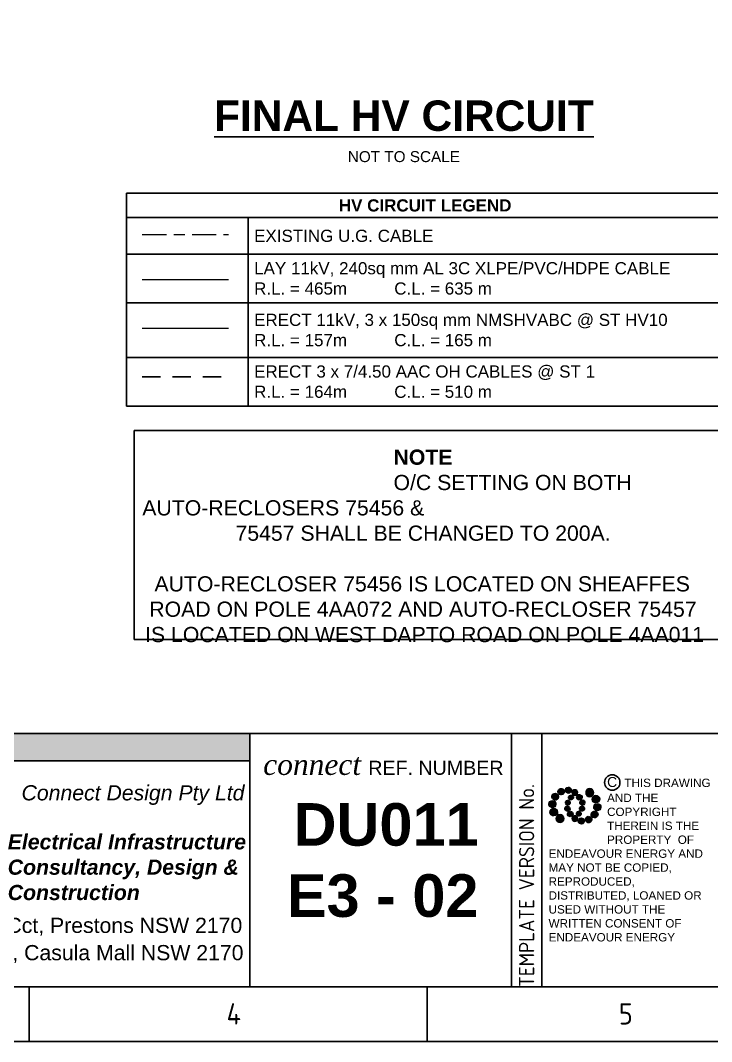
# Paper-space layout 'SHEET 3' of a CAD drawing. Header units: metres, sheet in millimetres. Extents: x -19 to 814, y -3 to 583.
# Drawn here: x 199.4 to 313.1, y -3 to 164.9 of the extents above; entities that cross this region are included whole.
import ezdxf
from ezdxf import colors
from ezdxf.entities.mleader import LeaderData, LeaderLine
from ezdxf.enums import TextEntityAlignment as Align
from ezdxf.math import Vec2, Vec3

# ---------------------------------------------------------------- set-up
doc = ezdxf.new("R2010")
doc.units = ezdxf.units.M
doc.linetypes.add('Cable Exist UG', pattern=[8.2, 4, -1.2, 1.8, -1.2])
doc.linetypes.add('Dash', pattern=[5, 3, -2])
for name, color, linetype in [('_User Miscellaneous1', 7, 'Continuous'), ('_User_HV_Exist', 7, 'Continuous'), ('_User_LV_Exist', 7, 'Continuous'), ('Mains_HV_NEW_U72', 7, 'Continuous'), ('Notes', 7, 'Continuous'), ('OH_Details_SP_MISC', 7, 'Continuous')]:
    doc.layers.add(name, color=color, linetype=linetype)
doc.styles.add('AR09pt', font='arial.ttf', dxfattribs={"height": 2.3115})
doc.styles.add('ARIAL', font='arial.ttf', dxfattribs={"height": 2})
doc.styles.add('ARIALBOLD', font='arialbd.ttf')
doc.styles.add('iecARIAL', font='arial.ttf', dxfattribs={"height": 2})
doc.styles.add('iecISOCP', font='isocp.shx')
doc.styles.get("Standard").update_dxf_attribs({"font": 'arial.ttf'})
doc.styles.add('TNRI14pt', font='timesi.ttf', dxfattribs={"height": 3.4292})
doc.linetypes.add('Cable 1', pattern='A,7,-3,["//",Standard,S=1.5,R=0,X=-2.1,Y=-0.7],-0.001', length=10.001)
doc.linetypes.add('Cable New UG', pattern='A,7,-0.25,["x",Standard,S=2,R=0,X=0.2,Y=-0.8],-2.1', length=9.35)
doc.linetypes.add('IE Trench HV', pattern='A,7,-0.2,["/",Standard,S=3,R=0,X=0.6,Y=-1.4],-2.5', length=9.7)

# ---------------------------------------------------------------- blocks, each defined once
blk = doc.blocks.new('EE_LOGO_SMALL')
at = {"layer": 'Notes'}
h = blk.add_hatch(color=256, dxfattribs=at)
edge = h.paths.add_edge_path()
edge.add_spline(control_points=[(-6.81, 4.47), (-7.42, 4.82), (-8.21, 4.62), (-8.57, 4), (-8.92, 3.39), (-8.72, 2.6), (-8.1, 2.25), (-7.49, 1.89), (-6.7, 2.09), (-6.34, 2.71), (-5.98, 3.32), (-6.19, 4.11), (-6.81, 4.47)], knot_values=[0, 0, 0, 0, 1, 1, 1, 2, 2, 2, 3, 3, 3, 4, 4, 4, 4], degree=3, periodic=0)
h = blk.add_hatch(color=256, dxfattribs=at)
edge = h.paths.add_edge_path()
edge.add_spline(control_points=[(-4.19, 5.89), (-4.56, 6.46), (-5.32, 6.62), (-5.88, 6.26), (-6.45, 5.89), (-6.61, 5.13), (-6.25, 4.56), (-5.88, 4), (-5.13, 3.83), (-4.56, 4.2), (-3.99, 4.56), (-3.82, 5.32), (-4.19, 5.89)], knot_values=[0, 0, 0, 0, 1, 1, 1, 2, 2, 2, 3, 3, 3, 4, 4, 4, 4], degree=3, periodic=0)
h = blk.add_hatch(color=256, dxfattribs=at)
edge = h.paths.add_edge_path()
edge.add_spline(control_points=[(-1.35, 5.88), (-1.41, 6.52), (-1.98, 6.98), (-2.62, 6.92), (-3.26, 6.85), (-3.72, 6.28), (-3.66, 5.65), (-3.6, 5.01), (-3.03, 4.54), (-2.39, 4.61), (-1.75, 4.67), (-1.28, 5.24), (-1.35, 5.88)], knot_values=[0, 0, 0, 0, 1, 1, 1, 2, 2, 2, 3, 3, 3, 4, 4, 4, 4], degree=3, periodic=0)
h = blk.add_hatch(color=256, dxfattribs=at)
edge = h.paths.add_edge_path()
edge.add_spline(control_points=[(1.01, 4.87), (1.01, 4.27), (0.53, 3.79), (-0.07, 3.79), (-0.67, 3.79), (-1.16, 4.27), (-1.16, 4.87), (-1.16, 5.47), (-0.67, 5.96), (-0.07, 5.96), (0.53, 5.96), (1.01, 5.47), (1.01, 4.87)], knot_values=[0, 0, 0, 0, 1, 1, 1, 2, 2, 2, 3, 3, 3, 4, 4, 4, 4], degree=3, periodic=0)
edge = h.paths.add_edge_path()
edge.add_spline(control_points=[(-1.36, 3.98), (-1.87, 4.09), (-2.38, 3.77), (-2.49, 3.26), (-2.6, 2.75), (-2.27, 2.24), (-1.76, 2.13), (-1.25, 2.02), (-0.75, 2.35), (-0.64, 2.86), (-0.53, 3.37), (-0.85, 3.87), (-1.36, 3.98)], knot_values=[0, 0, 0, 0, 1, 1, 1, 2, 2, 2, 3, 3, 3, 4, 4, 4, 4], degree=3, periodic=0)
h = blk.add_hatch(color=256, dxfattribs=at)
edge = h.paths.add_edge_path()
edge.add_spline(control_points=[(2.33, 2.37), (2.77, 2.76), (2.8, 3.42), (2.42, 3.85), (2.03, 4.29), (1.37, 4.32), (0.94, 3.94), (0.51, 3.55), (0.47, 2.89), (0.85, 2.46), (1.24, 2.03), (1.9, 1.99), (2.33, 2.37)], knot_values=[0, 0, 0, 0, 1, 1, 1, 2, 2, 2, 3, 3, 3, 4, 4, 4, 4], degree=3, periodic=0)
edge = h.paths.add_edge_path()
edge.add_spline(control_points=[(1.01, 4.87), (1.01, 4.27), (0.53, 3.79), (-0.07, 3.79), (-0.67, 3.79), (-1.16, 4.27), (-1.16, 4.87), (-1.16, 5.47), (-0.67, 5.96), (-0.07, 5.96), (0.53, 5.96), (1.01, 5.47), (1.01, 4.87)], knot_values=[0, 0, 0, 0, 1, 1, 1, 2, 2, 2, 3, 3, 3, 4, 4, 4, 4], degree=3, periodic=0)
h = blk.add_hatch(color=256, dxfattribs=at)
edge = h.paths.add_edge_path()
edge.add_spline(control_points=[(1.01, 4.87), (1.01, 4.27), (0.53, 3.79), (-0.07, 3.79), (-0.67, 3.79), (-1.16, 4.27), (-1.16, 4.87), (-1.16, 5.47), (-0.67, 5.96), (-0.07, 5.96), (0.53, 5.96), (1.01, 5.47), (1.01, 4.87)], knot_values=[0, 0, 0, 0, 1, 1, 1, 2, 2, 2, 3, 3, 3, 4, 4, 4, 4], degree=3, periodic=0)
edge = h.paths.add_edge_path(flags=16)
edge.add_spline(control_points=[(1.01, 4.87), (1.01, 4.27), (0.53, 3.79), (-0.07, 3.79), (-0.67, 3.79), (-1.16, 4.27), (-1.16, 4.87), (-1.16, 5.47), (-0.67, 5.96), (-0.07, 5.96), (0.53, 5.96), (1.01, 5.47), (1.01, 4.87)], knot_values=[0, 0, 0, 0, 1, 1, 1, 2, 2, 2, 3, 3, 3, 4, 4, 4, 4], degree=3, periodic=0)
h = blk.add_hatch(color=256, dxfattribs=at)
edge = h.paths.add_edge_path()
edge.add_spline(control_points=[(6.99, 4.87), (6.99, 4.04), (6.32, 3.36), (5.48, 3.36), (4.65, 3.36), (3.97, 4.04), (3.97, 4.87), (3.97, 5.71), (4.65, 6.38), (5.48, 6.38), (6.32, 6.38), (6.99, 5.71), (6.99, 4.87)], knot_values=[0, 0, 0, 0, 1, 1, 1, 2, 2, 2, 3, 3, 3, 4, 4, 4, 4], degree=3, periodic=0)
h = blk.add_hatch(color=256, dxfattribs=at)
edge = h.paths.add_edge_path()
edge.add_spline(control_points=[(8.37, 1.14), (9.1, 1.46), (9.42, 2.3), (9.11, 3.02), (8.79, 3.74), (7.95, 4.07), (7.23, 3.75), (6.51, 3.43), (6.18, 2.59), (6.49, 1.87), (6.81, 1.15), (7.65, 0.82), (8.37, 1.14)], knot_values=[0, 0, 0, 0, 1, 1, 1, 2, 2, 2, 3, 3, 3, 4, 4, 4, 4], degree=3, periodic=0)
h = blk.add_hatch(color=256, dxfattribs=at)
edge = h.paths.add_edge_path()
edge.add_spline(control_points=[(-8.41, 1.95), (-9.16, 1.99), (-9.8, 1.42), (-9.84, 0.67), (-9.89, -0.07), (-9.31, -0.71), (-8.56, -0.75), (-7.82, -0.8), (-7.18, -0.23), (-7.14, 0.52), (-7.09, 1.27), (-7.66, 1.91), (-8.41, 1.95)], knot_values=[0, 0, 0, 0, 1, 1, 1, 2, 2, 2, 3, 3, 3, 4, 4, 4, 4], degree=3, periodic=0)
h = blk.add_hatch(color=256, dxfattribs=at)
edge = h.paths.add_edge_path()
edge.add_spline(control_points=[(-2.5, 2.07), (-3.02, 2.18), (-3.52, 1.86), (-3.63, 1.35), (-3.74, 0.84), (-3.41, 0.33), (-2.91, 0.22), (-2.39, 0.11), (-1.89, 0.43), (-1.78, 0.95), (-1.67, 1.46), (-1.99, 1.96), (-2.5, 2.07)], knot_values=[0, 0, 0, 0, 1, 1, 1, 2, 2, 2, 3, 3, 3, 4, 4, 4, 4], degree=3, periodic=0)
h = blk.add_hatch(color=256, dxfattribs=at)
edge = h.paths.add_edge_path()
edge.add_spline(control_points=[(2.98, 0.19), (3.52, 0.33), (3.83, 0.88), (3.69, 1.41), (3.55, 1.94), (3.01, 2.26), (2.48, 2.12), (1.95, 1.98), (1.63, 1.43), (1.77, 0.9), (1.91, 0.37), (2.45, 0.05), (2.98, 0.19)], knot_values=[0, 0, 0, 0, 1, 1, 1, 2, 2, 2, 3, 3, 3, 4, 4, 4, 4], degree=3, periodic=0)
h = blk.add_hatch(color=256, dxfattribs=at)
edge = h.paths.add_edge_path()
edge.add_spline(control_points=[(8.27, -1.91), (9.01, -1.95), (9.65, -1.38), (9.69, -0.63), (9.74, 0.12), (9.17, 0.75), (8.42, 0.8), (7.67, 0.84), (7.03, 0.27), (6.99, -0.48), (6.95, -1.22), (7.52, -1.87), (8.27, -1.91)], knot_values=[0, 0, 0, 0, 1, 1, 1, 2, 2, 2, 3, 3, 3, 4, 4, 4, 4], degree=3, periodic=0)
h = blk.add_hatch(color=256, dxfattribs=at)
edge = h.paths.add_edge_path()
edge.add_spline(control_points=[(-8.52, -1.1), (-9.24, -1.42), (-9.57, -2.26), (-9.25, -2.98), (-8.94, -3.7), (-8.09, -4.03), (-7.37, -3.71), (-6.65, -3.39), (-6.33, -2.55), (-6.64, -1.83), (-6.96, -1.11), (-7.8, -0.78), (-8.52, -1.1)], knot_values=[0, 0, 0, 0, 1, 1, 1, 2, 2, 2, 3, 3, 3, 4, 4, 4, 4], degree=3, periodic=0)
h = blk.add_hatch(color=256, dxfattribs=at)
edge = h.paths.add_edge_path()
edge.add_spline(control_points=[(-7.14, -4.83), (-7.14, -4), (-6.46, -3.32), (-5.63, -3.32), (-4.8, -3.32), (-4.12, -4), (-4.12, -4.83), (-4.12, -5.67), (-4.8, -6.34), (-5.63, -6.34), (-6.46, -6.34), (-7.14, -5.67), (-7.14, -4.83)], knot_values=[0, 0, 0, 0, 1, 1, 1, 2, 2, 2, 3, 3, 3, 4, 4, 4, 4], degree=3, periodic=0)
h = blk.add_hatch(color=256, dxfattribs=at)
edge = h.paths.add_edge_path()
edge.add_spline(control_points=[(-3.13, -0.15), (-3.66, -0.29), (-3.98, -0.84), (-3.84, -1.37), (-3.7, -1.9), (-3.15, -2.22), (-2.62, -2.08), (-2.09, -1.94), (-1.78, -1.39), (-1.91, -0.86), (-2.06, -0.33), (-2.6, -0.01), (-3.13, -0.15)], knot_values=[0, 0, 0, 0, 1, 1, 1, 2, 2, 2, 3, 3, 3, 4, 4, 4, 4], degree=3, periodic=0)
h = blk.add_hatch(color=256, dxfattribs=at)
edge = h.paths.add_edge_path()
edge.add_spline(control_points=[(-2.48, -2.33), (-2.91, -2.72), (-2.95, -3.38), (-2.56, -3.81), (-2.18, -4.24), (-1.52, -4.28), (-1.08, -3.9), (-0.65, -3.51), (-0.62, -2.85), (-1, -2.42), (-1.39, -1.98), (-2.05, -1.95), (-2.48, -2.33)], knot_values=[0, 0, 0, 0, 1, 1, 1, 2, 2, 2, 3, 3, 3, 4, 4, 4, 4], degree=3, periodic=0)
h = blk.add_hatch(color=256, dxfattribs=at)
edge = h.paths.add_edge_path()
edge.add_spline(control_points=[(-1.16, -4.83), (-1.16, -4.23), (-0.67, -3.74), (-0.07, -3.74), (0.53, -3.74), (1.01, -4.23), (1.01, -4.83), (1.01, -5.43), (0.53, -5.92), (-0.07, -5.92), (-0.67, -5.92), (-1.16, -5.43), (-1.16, -4.83)], knot_values=[0, 0, 0, 0, 1, 1, 1, 2, 2, 2, 3, 3, 3, 4, 4, 4, 4], degree=3, periodic=0)
h = blk.add_hatch(color=256, dxfattribs=at)
edge = h.paths.add_edge_path()
edge.add_spline(control_points=[(1.22, -3.94), (1.73, -4.05), (2.23, -3.73), (2.34, -3.22), (2.45, -2.71), (2.13, -2.2), (1.62, -2.09), (1.11, -1.98), (0.6, -2.3), (0.49, -2.81), (0.38, -3.32), (0.71, -3.83), (1.22, -3.94)], knot_values=[0, 0, 0, 0, 1, 1, 1, 2, 2, 2, 3, 3, 3, 4, 4, 4, 4], degree=3, periodic=0)
h = blk.add_hatch(color=256, dxfattribs=at)
edge = h.paths.add_edge_path()
edge.add_spline(control_points=[(2.36, -2.03), (2.87, -2.14), (3.37, -1.81), (3.48, -1.3), (3.59, -0.79), (3.27, -0.29), (2.76, -0.18), (2.25, -0.07), (1.74, -0.39), (1.63, -0.9), (1.52, -1.41), (1.85, -1.92), (2.36, -2.03)], knot_values=[0, 0, 0, 0, 1, 1, 1, 2, 2, 2, 3, 3, 3, 4, 4, 4, 4], degree=3, periodic=0)
h = blk.add_hatch(color=256, dxfattribs=at)
edge = h.paths.add_edge_path()
edge.add_spline(control_points=[(4.05, -5.84), (4.41, -6.41), (5.17, -6.58), (5.73, -6.21), (6.3, -5.85), (6.46, -5.09), (6.1, -4.52), (5.73, -3.95), (4.98, -3.79), (4.41, -4.16), (3.84, -4.52), (3.68, -5.28), (4.05, -5.84)], knot_values=[0, 0, 0, 0, 1, 1, 1, 2, 2, 2, 3, 3, 3, 4, 4, 4, 4], degree=3, periodic=0)
h = blk.add_hatch(color=256, dxfattribs=at)
edge = h.paths.add_edge_path()
edge.add_spline(control_points=[(6.66, -4.43), (7.27, -4.78), (8.06, -4.58), (8.42, -3.96), (8.78, -3.35), (8.57, -2.56), (7.96, -2.2), (7.34, -1.84), (6.55, -2.05), (6.2, -2.66), (5.84, -3.28), (6.04, -4.07), (6.66, -4.43)], knot_values=[0, 0, 0, 0, 1, 1, 1, 2, 2, 2, 3, 3, 3, 4, 4, 4, 4], degree=3, periodic=0)
h = blk.add_hatch(color=256, dxfattribs=at)
edge = h.paths.add_edge_path()
edge.add_spline(control_points=[(1.2, -5.84), (1.27, -6.47), (1.84, -6.94), (2.47, -6.87), (3.11, -6.81), (3.58, -6.24), (3.51, -5.6), (3.45, -4.96), (2.88, -4.5), (2.24, -4.56), (1.6, -4.63), (1.13, -5.2), (1.2, -5.84)], knot_values=[0, 0, 0, 0, 1, 1, 1, 2, 2, 2, 3, 3, 3, 4, 4, 4, 4], degree=3, periodic=0)
at = {"layer": 'Notes', "lineweight": 0}
for points in [[(1.85, 2.13), (1.85, 2.13)], [(-1.99, -2.08), (-1.99, -2.08)]]:
    blk.add_lwpolyline(points, dxfattribs=at)
for points in [[(-6.81, 4.47), (-7.42, 4.82), (-8.21, 4.62), (-8.57, 4), (-8.92, 3.39), (-8.72, 2.6), (-8.1, 2.25), (-7.49, 1.89), (-6.7, 2.09), (-6.34, 2.71), (-5.98, 3.32), (-6.19, 4.11), (-6.81, 4.47)], [(-4.19, 5.89), (-4.56, 6.46), (-5.32, 6.62), (-5.88, 6.26), (-6.45, 5.89), (-6.61, 5.13), (-6.25, 4.56), (-5.88, 4), (-5.13, 3.83), (-4.56, 4.2), (-3.99, 4.56), (-3.82, 5.32), (-4.19, 5.89)], [(-1.35, 5.88), (-1.41, 6.52), (-1.98, 6.98), (-2.62, 6.92), (-3.26, 6.85), (-3.72, 6.28), (-3.66, 5.65), (-3.6, 5.01), (-3.03, 4.54), (-2.39, 4.61), (-1.75, 4.67), (-1.28, 5.24), (-1.35, 5.88)], [(-1.36, 3.98), (-1.87, 4.09), (-2.38, 3.77), (-2.49, 3.26), (-2.6, 2.75), (-2.27, 2.24), (-1.76, 2.13), (-1.25, 2.02), (-0.75, 2.35), (-0.64, 2.86), (-0.53, 3.37), (-0.85, 3.87), (-1.36, 3.98)], [(1.01, 4.87), (1.01, 4.27), (0.53, 3.79), (-0.07, 3.79), (-0.67, 3.79), (-1.16, 4.27), (-1.16, 4.87), (-1.16, 5.47), (-0.67, 5.96), (-0.07, 5.96), (0.53, 5.96), (1.01, 5.47), (1.01, 4.87)], [(1.01, 4.87), (1.01, 4.27), (0.53, 3.79), (-0.07, 3.79), (-0.67, 3.79), (-1.16, 4.27), (-1.16, 4.87), (-1.16, 5.47), (-0.67, 5.96), (-0.07, 5.96), (0.53, 5.96), (1.01, 5.47), (1.01, 4.87)], [(2.33, 2.37), (2.77, 2.76), (2.8, 3.42), (2.42, 3.85), (2.03, 4.29), (1.37, 4.32), (0.94, 3.94), (0.51, 3.55), (0.47, 2.89), (0.85, 2.46), (1.24, 2.03), (1.9, 1.99), (2.33, 2.37)], [(6.99, 4.87), (6.99, 4.04), (6.32, 3.36), (5.48, 3.36), (4.65, 3.36), (3.97, 4.04), (3.97, 4.87), (3.97, 5.71), (4.65, 6.38), (5.48, 6.38), (6.32, 6.38), (6.99, 5.71), (6.99, 4.87)], [(8.37, 1.14), (9.1, 1.46), (9.42, 2.3), (9.11, 3.02), (8.79, 3.74), (7.95, 4.07), (7.23, 3.75), (6.51, 3.43), (6.18, 2.59), (6.49, 1.87), (6.81, 1.15), (7.65, 0.82), (8.37, 1.14)], [(-8.41, 1.95), (-9.16, 1.99), (-9.8, 1.42), (-9.84, 0.67), (-9.89, -0.07), (-9.31, -0.71), (-8.56, -0.75), (-7.82, -0.8), (-7.18, -0.23), (-7.14, 0.52), (-7.09, 1.27), (-7.66, 1.91), (-8.41, 1.95)], [(-2.5, 2.07), (-3.02, 2.18), (-3.52, 1.86), (-3.63, 1.35), (-3.74, 0.84), (-3.41, 0.33), (-2.91, 0.22), (-2.39, 0.11), (-1.89, 0.43), (-1.78, 0.95), (-1.67, 1.46), (-1.99, 1.96), (-2.5, 2.07)], [(2.98, 0.19), (3.52, 0.33), (3.83, 0.88), (3.69, 1.41), (3.55, 1.94), (3.01, 2.26), (2.48, 2.12), (1.95, 1.98), (1.63, 1.43), (1.77, 0.9), (1.91, 0.37), (2.45, 0.05), (2.98, 0.19)], [(8.27, -1.91), (9.01, -1.95), (9.65, -1.38), (9.69, -0.63), (9.74, 0.12), (9.17, 0.75), (8.42, 0.8), (7.67, 0.84), (7.03, 0.27), (6.99, -0.48), (6.95, -1.22), (7.52, -1.87), (8.27, -1.91)], [(-8.52, -1.1), (-9.24, -1.42), (-9.57, -2.26), (-9.25, -2.98), (-8.94, -3.7), (-8.09, -4.03), (-7.37, -3.71), (-6.65, -3.39), (-6.33, -2.55), (-6.64, -1.83), (-6.96, -1.11), (-7.8, -0.78), (-8.52, -1.1)], [(-7.14, -4.83), (-7.14, -4), (-6.46, -3.32), (-5.63, -3.32), (-4.8, -3.32), (-4.12, -4), (-4.12, -4.83), (-4.12, -5.67), (-4.8, -6.34), (-5.63, -6.34), (-6.46, -6.34), (-7.14, -5.67), (-7.14, -4.83)], [(-3.13, -0.15), (-3.66, -0.29), (-3.98, -0.84), (-3.84, -1.37), (-3.7, -1.9), (-3.15, -2.22), (-2.62, -2.08), (-2.09, -1.94), (-1.78, -1.39), (-1.91, -0.86), (-2.06, -0.33), (-2.6, -0.01), (-3.13, -0.15)], [(-2.48, -2.33), (-2.91, -2.72), (-2.95, -3.38), (-2.56, -3.81), (-2.18, -4.24), (-1.52, -4.28), (-1.08, -3.9), (-0.65, -3.51), (-0.62, -2.85), (-1, -2.42), (-1.39, -1.98), (-2.05, -1.95), (-2.48, -2.33)], [(-1.16, -4.83), (-1.16, -4.23), (-0.67, -3.74), (-0.07, -3.74), (0.53, -3.74), (1.01, -4.23), (1.01, -4.83), (1.01, -5.43), (0.53, -5.92), (-0.07, -5.92), (-0.67, -5.92), (-1.16, -5.43), (-1.16, -4.83)], [(1.22, -3.94), (1.73, -4.05), (2.23, -3.73), (2.34, -3.22), (2.45, -2.71), (2.13, -2.2), (1.62, -2.09), (1.11, -1.98), (0.6, -2.3), (0.49, -2.81), (0.38, -3.32), (0.71, -3.83), (1.22, -3.94)], [(2.36, -2.03), (2.87, -2.14), (3.37, -1.81), (3.48, -1.3), (3.59, -0.79), (3.27, -0.29), (2.76, -0.18), (2.25, -0.07), (1.74, -0.39), (1.63, -0.9), (1.52, -1.41), (1.85, -1.92), (2.36, -2.03)], [(4.05, -5.84), (4.41, -6.41), (5.17, -6.58), (5.73, -6.21), (6.3, -5.85), (6.46, -5.09), (6.1, -4.52), (5.73, -3.95), (4.98, -3.79), (4.41, -4.16), (3.84, -4.52), (3.68, -5.28), (4.05, -5.84)], [(6.66, -4.43), (7.27, -4.78), (8.06, -4.58), (8.42, -3.96), (8.78, -3.35), (8.57, -2.56), (7.96, -2.2), (7.34, -1.84), (6.55, -2.05), (6.2, -2.66), (5.84, -3.28), (6.04, -4.07), (6.66, -4.43)], [(1.2, -5.84), (1.27, -6.47), (1.84, -6.94), (2.47, -6.87), (3.11, -6.81), (3.58, -6.24), (3.51, -5.6), (3.45, -4.96), (2.88, -4.5), (2.24, -4.56), (1.6, -4.63), (1.13, -5.2), (1.2, -5.84)]]:
    blk.add_open_spline(points, degree=3, knots=[0, 0, 0, 0, 1, 1, 1, 2, 2, 2, 3, 3, 3, 4, 4, 4, 4], dxfattribs=at)
blk = doc.blocks.new('EE_COPYRIGHT_A1')
at = {"layer": 'Notes'}
blk.add_circle((9.53, -0.82), 1.15, dxfattribs=at)
at = {"xscale": 0.4, "yscale": 0.4, "zscale": 0.4}
blk.add_blockref('EE_LOGO_SMALL', (3.96, -4.29), dxfattribs=at)
at = {"layer": 'Notes', "insert": (0, 0), "char_height": 1.25, "width": 24.1208, "attachment_point": 1, "style": 'ARIAL'}
blk.add_mtext('\\pt8.75;               ^I{\\H1.2x;C } THIS DRAWING\\P\\pi-8.75,l8.75,t8.75,20;       ^IAND THE ^I\\P\\pi0,t8.75;COPYRIGHT\\P\\pi-8.75,t1.25,8.75;^I^ITHEREIN IS THE PROPERTY  OF \\P\\pi0,l0,t1.25;ENDEAVOUR ENERGY AND MAY NOT BE COPIED, REPRODUCED, DISTRIBUTED, LOANED OR USED WITHOUT THE WRITTEN CONSENT OF ENDEAVOUR ENERGY', dxfattribs=at)
blk = doc.blocks.new('A$C43F67C48')
at = {"layer": '_User Miscellaneous1'}
h = blk.add_hatch(color=16, dxfattribs=at)
h.dxf.hatch_style = 1
h.paths.add_polyline_path([(0, 0), (0, -4.5), (104.34, -4.5), (104.34, 0)])
h.paths.add_polyline_path([(4.39, -10.85), (10.45, -10.85), (7.42, -5.6)])
h.paths.add_polyline_path([(4.39, -10.85), (1.36, -16.1), (7.42, -16.1)])
h.paths.add_polyline_path([(10.45, -10.85), (7.42, -16.1), (13.48, -16.1)])
at = {"layer": '_User Miscellaneous1', "linetype": 'ByBlock'}
for points in [[(104.34, -4.5), (0, -4.5), (0, 0), (104.34, 0)], [(104.34, -41.65), (0, -41.65), (0, 0), (104.34, 0)]]:
    blk.add_lwpolyline(points, close=True, dxfattribs=at)
at = {"layer": '_User Miscellaneous1', "linetype": 'ByBlock', "flags": 128}
for points in [[(7.42, -5.6), (4.39, -10.85), (10.45, -10.85)], [(4.39, -10.85), (1.36, -16.1), (7.42, -16.1)], [(10.45, -10.85), (7.42, -16.1), (13.48, -16.1)]]:
    blk.add_lwpolyline(points, close=True, dxfattribs=at)
at = {"layer": '_User Miscellaneous1', "attachment_point": 1, "style": 'ARIAL'}
for s, width, insert, char_height in [('®', 5.3121, (57.95, -7.98), 2.5), ('{\\fTimes New Roman|b1|i1|c0|p18;\\H0.94444x;\\C16;\\c458864;connect\\fTimes New Roman|b1|i0|c0|p18;\\H1.0588x;\\C256; }', 45.5437, (15.19, -7.27), 9)]:
    blk.add_mtext_dynamic_manual_height_columns(s, width=width, gutter_width=12.5, heights=[0], dxfattribs=dict(at, insert=insert, char_height=char_height))
at = {"layer": '_User Miscellaneous1', "linetype": 'IE Trench HV', "char_height": 2.5, "attachment_point": 1, "style": 'ARIAL'}
for s, width, insert in [('{\\fArial|b0|i1|c0|p34;Connect Design Pty Ltd}', 62.5342, (66.78, -8.48)), ('{\\fArial|b1|i1|c0|p34;Electrical Infrastructure\\PConsultancy, Design & Construction}', 46.7615, (64.51, -16.54)), ('Tel: 02 9733 3333\\PFax: 02 9733 3330\\PEmail: mail@connecteng.com.au', 56.6079, (0.75, -29.34)), ('6 Progress Cct, Prestons NSW 2170', 56.6079, (46.43, -30.28)), ('PO Box 484, Casula Mall NSW 2170', 56.6079, (46.43, -34.77))]:
    blk.add_mtext_dynamic_manual_height_columns(s, width=width, gutter_width=12.5, heights=[0], dxfattribs=dict(at, insert=insert))
at = {"layer": '_User Miscellaneous1', "linetype": 'IE Trench HV', "insert": (28.59, -19.59), "char_height": 2.5, "attachment_point": 5, "style": 'ARIAL', "bg_fill": 1, "box_fill_scale": 1.4, "bg_fill_color": 16, "bg_fill_transparency": 0}
blk.add_mtext_dynamic_manual_height_columns('{\\fArial|b1|i0|c0|p34;\\W1.1;\\T1.2;\\C254;\\c15132390;INFRASTRUCTURE}', width=52.3288, gutter_width=12.5, heights=[0], dxfattribs=at)
blk = doc.blocks.new('A1_FRAME_TITLE')
at = {"layer": 'Notes', "linetype": 'Continuous'}
for p, q in [((299.54, 47.62), (299.54, 5.97)), ((304.54, 47.62), (304.54, 5.97)), ((220.16, -3.03), (220.16, 5.97)), ((285.67, -3.03), (285.67, 5.97))]:
    blk.add_line(p, q, dxfattribs=at)
at = {"layer": 'Notes', "linetype": 'Continuous', "flags": 128}
for points in [[(0, 583.39), (833.37, 583.39), (833.37, -3.03), (0, -3.03)], [(9, 574.39), (824.37, 574.39), (824.37, 5.97), (9, 5.97)]]:
    blk.add_lwpolyline(points, close=True, dxfattribs=at)
blk.add_lwpolyline([(123.8, 47.62), (824.37, 47.62)], dxfattribs=at)
at = {"layer": 'Notes'}
blk.add_blockref('A$C43F67C48', (152.15, 47.62), dxfattribs=at)
at = {"layer": 'Notes', "xscale": 1.1, "yscale": 1.1, "zscale": 1.1}
blk.add_blockref('EE_COPYRIGHT_A1', (305.65, 40.49), dxfattribs=at)
for s, insert, char_height, width, attachment_point, style in [('{\\C14;\\c128;connect}', (274.8, 42.52), 3.4292, 16.0383, 6, 'TNRI14pt'), ('{\\C7;REF. NUMBER}', (275.99, 41.98), 2.3115, 24.0362, 4, 'AR09pt')]:
    blk.add_mtext(s, dxfattribs=dict(insert=insert, char_height=char_height, width=width, attachment_point=attachment_point, style=style))
blk.add_attdef('DRAFT_NUM', (29.9, 23.29), '', height=2.5, rotation=90)
at = {"layer": 'Notes', "style": 'iecISOCP'}
blk.add_text('TEMPLATE VERSION No.', height=2.5, rotation=90, dxfattribs=at).set_placement((302.04, 5.97), align=Align.MIDDLE_LEFT)
for s, p in [('4', (252.67, -0.22)), ('5', (317.21, -0.22))]:
    blk.add_text(s, height=3.5, dxfattribs=at).set_placement(p)
at = {"layer": 'Notes', "style": 'iecISOCP', "flags": 8}
blk.add_attdef('VERSION_NO', text='', height=2.5, rotation=90, dxfattribs=at).set_placement((302.04, 43.81), align=Align.MIDDLE_CENTER)
at = {"layer": 'Notes', "style": 'iecISOCP'}
for tag, p in [('CAP_NO', (513.19, 43.46)), ('IE_NUM', (513.05, 37.81)), ('REF_No_1', (335.24, 32.31)), ('REF_1', (362.52, 32.31)), ('GEN_WO', (441.71, 31.76)), ('HV_SWITCH', (513.46, 32.16)), ('REF_No_2', (335.24, 26.31)), ('REF_2', (362.52, 26.31)), ('OH_WO', (441.71, 25.81)), ('UBD_REF', (513.05, 25.83)), ('REF_No_3', (335.24, 20.31)), ('REF_3', (362.52, 20.31)), ('UG_WO', (441.71, 20.05)), ('GIS_MAP_No', (513.05, 20.04)), ('REF_No_4', (335.24, 14.31)), ('REF_4', (362.52, 14.31)), ('SUB_WO', (441.71, 13.81)), ('HV_OP_DIAG', (513.33, 14.2)), ('LGA', (512.95, 7.78)), ('ExportID', (9.08, 2.39))]:
    blk.add_attdef(tag, p, '', height=2.5, dxfattribs=at)
for tag, height, p in [('T1', 3.5, (684.37, 39.47)), ('T2', 3.5, (684.37, 34.35)), ('scale', 2.5, (567.76, 33.27)), ('T3', 3.5, (684.37, 28.92)), ('DRAWN', 2.5, (567.76, 24.93)), ('T4', 3.5, (684.37, 23.66)), ('REV', 5, (820.05, 17.1)), ('T5', 3.5, (684.37, 18.23)), ('DATE', 2.5, (567.76, 16.88)), ('T6', 3.5, (684.37, 12.97)), ('DESIGN', 2.5, (605.62, 9.15))]:
    blk.add_attdef(tag, text='', height=height, dxfattribs=at).set_placement(p, align=Align.CENTER)
blk.add_attdef('NUM', text='', height=7, dxfattribs=at).set_placement((792.37, 20.12), align=Align.MIDDLE_CENTER)
for tag, p in [('NS', (790.71, 8.12)), ('SHTS', (805.41, 8.12))]:
    blk.add_attdef(tag, text='', height=2.5, dxfattribs=at).set_placement(p, align=Align.MIDDLE)
at = {"layer": 'Notes', "style": 'iecISOCP', "flags": 1}
for tag, p in [('ProjectType', (14.17, -26.8)), ('ProjectNumber', (23.56, -26.82)), ('DrawingNumber', (35.51, -26.8)), ('ProjectDescription', (47.56, -26.83)), ('ExportDate', (60.28, -26.79)), ('ExportUserName', (69.15, -26.8)), ('DesignerCompanyName', (81.48, -26.79)), ('ExportAreaOfInterest', (97.1, -26.81)), ('GIS_SUCCESS', (112, -26.78)), ('CAD_SUCCESS', (121.79, -26.78)), ('DEPOTCODE', (132.11, -26.88)), ('ExportCategories', (140.08, -26.8)), ('Comments', (154.38, -26.88))]:
    blk.add_attdef(tag, p, '', height=1, dxfattribs=at)
blk = doc.blocks.new('*T58')
at = {"layer": 'Notes', "color": 0, "linetype": 'ByBlock', "lineweight": -2, "transparency": 16777216}
for p, q in [((0, 0), (98.28, 0)), ((0, 0), (0, -34.98)), ((98.28, 0), (98.28, -34.98)), ((0, -4), (98.28, -4)), ((20, -4), (20, -34.98)), ((0, -10), (98.28, -10)), ((0, -18), (98.28, -18)), ((0, -26.98), (98.28, -26.98)), ((0, -34.98), (98.28, -34.98))]:
    blk.add_line(p, q, dxfattribs=at)
at = {"layer": 'Notes', "color": 0, "linetype": 'Continuous', "transparency": 16777216, "char_height": 2}
for s, insert, width, attachment_point in [('{\\fArial|b1|i0|c0|p34;HV CIRCUIT LEGEND}', (49.14, -2), 96.2805, 5), ('EXISTING U.G. CABLE', (21, -7), 76.2805, 4), ('LAY 11kV, 240sq mm AL 3C XLPE/PVC/HDPE CABLE\\PR.L. = 465m          C.L. = 635 m   ', (21, -14), 76.2805, 4), ('ERECT 11kV, 3 x 150sq mm NMSHVABC @ ST HV10\\PR.L. = 157m          C.L. = 165 m   ', (21, -22.49), 76.2805, 4), ('ERECT 3 x 7/4.50 AAC OH CABLES @ ST 1\\PR.L. = 164m          C.L. = 510 m   ', (21, -30.98), 76.2805, 4)]:
    blk.add_mtext(s, dxfattribs=dict(at, insert=insert, width=width, attachment_point=attachment_point))

psp = doc.layouts.new('SHEET 3')

# ---------------------------------------------------------------- linework, layer by layer
at = {"layer": '_User_HV_Exist', "color": 7, "linetype": 'Cable Exist UG', "lineweight": 0, "flags": 128}
psp.add_lwpolyline([(219.43, 129.72), (233.64, 129.72)], dxfattribs=at)
at = {"layer": '_User_LV_Exist', "color": 7, "linetype": 'Cable 1', "lineweight": 0, "flags": 128}
psp.add_lwpolyline([(219.43, 114.34), (233.64, 114.34)], dxfattribs=at)
at = {"layer": 'Mains_HV_NEW_U72', "linetype": 'Cable New UG', "lineweight": 0, "flags": 128}
psp.add_lwpolyline([(219.43, 122.34), (233.64, 122.34)], dxfattribs=at)
at = {"layer": 'Notes'}
psp.add_lwpolyline([(218.12, 97.52), (314.91, 97.52), (314.91, 63.14), (218.12, 63.14)], close=True, dxfattribs=at)
at = {"layer": 'OH_Details_SP_MISC', "linetype": 'Dash', "flags": 128}
psp.add_lwpolyline([(219.43, 106.34), (233.64, 106.34)], dxfattribs=at)

# ---------------------------------------------------------------- block references
at = {"color": 0}
ref = psp.add_blockref('A1_FRAME_TITLE', (-19.35, 0.02), dxfattribs=at)
ref.add_attrib('CONREF_001', 'DU011', (244.34, 29.21), dxfattribs={"layer": 'Notes', "linetype": 'IE Trench HV', "height": 7, "style": 'ARIALBOLD'})
ref.add_attrib('CONREF_002', 'E3 - 02', (243.24, 17.51), dxfattribs={"layer": 'Notes', "linetype": 'IE Trench HV', "height": 7, "style": 'ARIALBOLD'})
psp.add_blockref('*T58', (216.85, 136.5))

# ---------------------------------------------------------------- texts
at = {"layer": 'Notes', "insert": (262.49, 146.69), "char_height": 5, "attachment_point": 5}
psp.add_mtext_dynamic_manual_height_columns('{\\fArial|b1|i0|c0|p34;\\LFINAL HV CIRCUIT\\P\\fArial|b0|i0|c0|p34;\\H0.36x;\\lNOT TO SCALE}', width=63.9007, gutter_width=4, heights=[0], dxfattribs=at)
at = {"layer": 'Notes', "insert": (219.45, 94.36), "char_height": 2.5, "attachment_point": 1, "style": 'iecARIAL'}
psp.add_mtext_dynamic_manual_height_columns('\\pi41.333;{\\fArial|b1|i0|c0|p34;\\C1;NOTE\\fArial|b0|i0|c0|p34;\\P\\pi2.8142;}O/C SETTING ON BOTH AUTO-RECLOSERS 75456 & \\P\\pi15.337;75457 SHALL BE CHANGED TO 200A.\\P\\pi45.967;\\P\\pi2.0025;AUTO-RECLOSER 75456 IS LOCATED ON SHEAFFES \\P\\pi1.1533;ROAD ON POLE 4AA072 AND AUTO-RECLOSER 75457 \\P\\pi0.45493;IS LOCATED ON WEST DAPTO ROAD ON POLE 4AA011', width=91.9347, gutter_width=10, heights=[0], dxfattribs=at)

# ---------------------------------------------------------------- leaders
at = {"layer": 'Notes'}
ml = psp.add_multileader_mtext('Standard', dxfattribs=at)
ml.set_content('{\\fArial|b1|i0|c0|p34;\\H1.2x;\\LNOTE:}\\P11kV CABLE SCREENS SHOULD BE BONDED AS PER STANDARD SEPARATELY EARTHED SUBSTATION.\\PTHE HV UGOH POLES SHOULD BE OF WOODEN OR OTHERWISE NON-CONDUCTIVE CONSTRUCTION.', color=256)
ml.set_leader_properties()
ml.build(insert=Vec2(0, 0))
ml.multileader.update_dxf_attribs({"leader_type": 2, "has_text_frame": 1})
ctx = ml.context
ctx.base_point, ctx.char_height, ctx.plane_origin = Vec3(196.18, 241.58), 2, Vec3(41.78, 210.83)
ctx.text_align_type = 1
notes = []
notes.append((ctx, [(0, (0, 0, 0), (0, 0), (1, 0), 1, [])]))
ctx.mtext.insert, ctx.mtext.width, ctx.mtext.alignment, ctx.mtext.flow_direction = Vec3(233.64, 242.59), 71.8721, 2, 5
for ctx, leaders in notes:
    for number, flags, end, landing, length, lines in leaders:
        leader = LeaderData()
        leader.index, (leader.has_last_leader_line, leader.has_dogleg_vector, leader.attachment_direction) = number, flags
        leader.last_leader_point, leader.dogleg_vector, leader.dogleg_length = Vec3(end), Vec3(landing), length
        for number, points, colour, breaks in lines:
            line = LeaderLine()
            line.index, line.vertices, line.color, line.breaks = number, Vec3.list(points), colors.encode_raw_color(colour), breaks
            leader.lines.append(line)
        ctx.leaders.append(leader)

doc.saveas('drawing.dxf')
